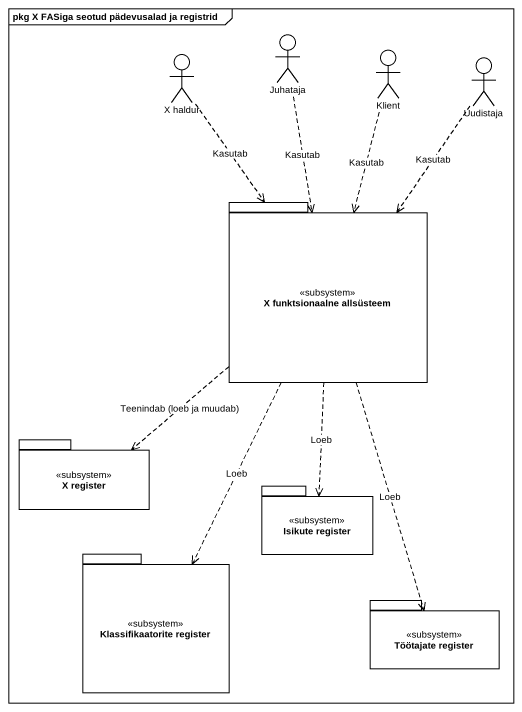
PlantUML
@startuml
mainframe pkg X FASiga seotud pädevusalad ja registrid
actor Juhataja
actor Klient
actor "X haldur" as X_haldur
actor Uudistaja
package "X funktsionaalne allsüsteem" as X_funktsionaalne_allsüsteem <<subsystem>> {
}
package "X register" as X_register <<subsystem>> {
}
package "Isikute register" as Isikute_register <<subsystem>> {
}
package "Klassifikaatorite register" as Klassifikaatorite_register <<subsystem>> {
}
package "Töötajate register" as Töötajate_register <<subsystem>> {
}
Juhataja ..> X_funktsionaalne_allsüsteem : Kasutab
Klient ..> X_funktsionaalne_allsüsteem : Kasutab
X_haldur ..> X_funktsionaalne_allsüsteem : Kasutab
Uudistaja ..> X_funktsionaalne_allsüsteem : Kasutab
X_funktsionaalne_allsüsteem ..> X_register : Teenindab (loeb ja muudab)
X_funktsionaalne_allsüsteem ..> Isikute_register : Loeb
X_funktsionaalne_allsüsteem ..> Klassifikaatorite_register : Loeb
X_funktsionaalne_allsüsteem ..> Töötajate_register : Loeb
@enduml
